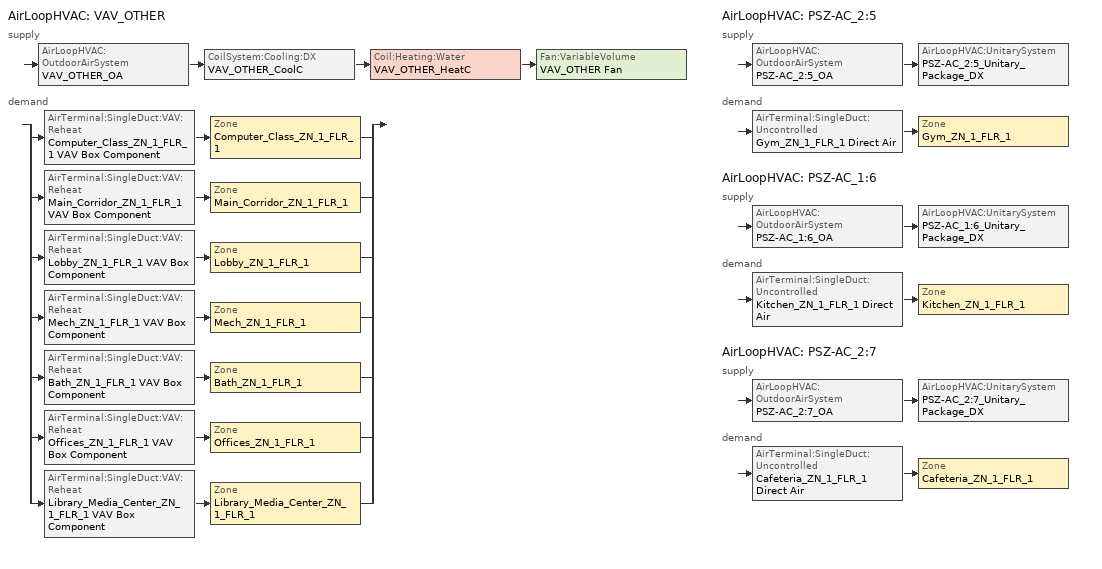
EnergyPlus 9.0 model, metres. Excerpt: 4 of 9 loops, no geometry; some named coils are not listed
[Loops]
AirLoopHVAC 'VAV_OTHER'
 supply: AirLoopHVAC:OutdoorAirSystem 'VAV_OTHER_OA' > CoilSystem:Cooling:DX 'VAV_OTHER_CoolC' > Coil:Heating:Water 'VAV_OTHER_HeatC' > Fan:VariableVolume 'VAV_OTHER Fan'
 demand: split
  | AirTerminal:SingleDuct:VAV:Reheat 'Computer_Class_ZN_1_FLR_1 VAV Box Component' > Zone 'Computer_Class_ZN_1_FLR_1'
  | AirTerminal:SingleDuct:VAV:Reheat 'Main_Corridor_ZN_1_FLR_1 VAV Box Component' > Zone 'Main_Corridor_ZN_1_FLR_1'
  | AirTerminal:SingleDuct:VAV:Reheat 'Lobby_ZN_1_FLR_1 VAV Box Component' > Zone 'Lobby_ZN_1_FLR_1'
  | AirTerminal:SingleDuct:VAV:Reheat 'Mech_ZN_1_FLR_1 VAV Box Component' > Zone 'Mech_ZN_1_FLR_1'
  | AirTerminal:SingleDuct:VAV:Reheat 'Bath_ZN_1_FLR_1 VAV Box Component' > Zone 'Bath_ZN_1_FLR_1'
  | AirTerminal:SingleDuct:VAV:Reheat 'Offices_ZN_1_FLR_1 VAV Box Component' > Zone 'Offices_ZN_1_FLR_1'
  | AirTerminal:SingleDuct:VAV:Reheat 'Library_Media_Center_ZN_1_FLR_1 VAV Box Component' > Zone 'Library_Media_Center_ZN_1_FLR_1'
AirLoopHVAC 'PSZ-AC_2:5'
 supply: AirLoopHVAC:OutdoorAirSystem 'PSZ-AC_2:5_OA' > AirLoopHVAC:UnitarySystem 'PSZ-AC_2:5_Unitary_Package_DX'
 demand: AirTerminal:SingleDuct:Uncontrolled 'Gym_ZN_1_FLR_1 Direct Air' > Zone 'Gym_ZN_1_FLR_1'
AirLoopHVAC 'PSZ-AC_1:6'
 supply: AirLoopHVAC:OutdoorAirSystem 'PSZ-AC_1:6_OA' > AirLoopHVAC:UnitarySystem 'PSZ-AC_1:6_Unitary_Package_DX'
 demand: AirTerminal:SingleDuct:Uncontrolled 'Kitchen_ZN_1_FLR_1 Direct Air' > Zone 'Kitchen_ZN_1_FLR_1'
AirLoopHVAC 'PSZ-AC_2:7'
 supply: AirLoopHVAC:OutdoorAirSystem 'PSZ-AC_2:7_OA' > AirLoopHVAC:UnitarySystem 'PSZ-AC_2:7_Unitary_Package_DX'
 demand: AirTerminal:SingleDuct:Uncontrolled 'Cafeteria_ZN_1_FLR_1 Direct Air' > Zone 'Cafeteria_ZN_1_FLR_1'
[Sizing:Zone] Zone Cooling Design Supply Air Temperature Input Method=SupplyAirTemperature; Zone Cooling Design Supply Air Temperature {C}=12.8; Zone Heating Design Supply Air Temperature Input Method=SupplyAirTemperature; Zone Heating Design Supply Air Temperature {C}=40; Zone Cooling Design Supply Air Humidity Ratio {kgWater/kgDryAir}=0.0085; Zone Heating Design Supply Air Humidity Ratio {kgWater/kgDryAir}=0.008; Cooling Design Air Flow Rate {m3/s}=0; Cooling Minimum Air Flow Fraction=0; Heating Design Air Flow Method=DesignDay; Heating Design Air Flow Rate {m3/s}=0
Name | Design Specification Outdoor Air Object | Cooling Design Air Flow Method | Cooling Minimum Air Flow {m3/s} | Design Specification Zone Air Distribution Object
Computer_Class_ZN_1_FLR_1 | SZ DSOA Computer_Class_ZN_1_FLR_1 | DesignDay | 0 | VAV_Zone_AirDistribution
Main_Corridor_ZN_1_FLR_1 | SZ DSOA Main_Corridor_ZN_1_FLR_1 | DesignDay | 0 | VAV_Zone_AirDistribution
Lobby_ZN_1_FLR_1 | SZ DSOA Lobby_ZN_1_FLR_1 | DesignDay | 0 | VAV_Zone_AirDistribution
Mech_ZN_1_FLR_1 | SZ DSOA Mech_ZN_1_FLR_1 | DesignDay | 0 | VAV_Zone_AirDistribution
Bath_ZN_1_FLR_1 | SZ DSOA Bath_ZN_1_FLR_1 | DesignDayWithLimit | 0 | VAV_Zone_AirDistribution
Offices_ZN_1_FLR_1 | SZ DSOA Offices_ZN_1_FLR_1 | DesignDay | 0 | VAV_Zone_AirDistribution
Gym_ZN_1_FLR_1 | SZ DSOA Gym_ZN_1_FLR_1 | DesignDay | 0
Kitchen_ZN_1_FLR_1 | SZ DSOA Kitchen_ZN_1_FLR_1 | DesignDayWithLimit | 0.197746
Cafeteria_ZN_1_FLR_1 | SZ DSOA Cafeteria_ZN_1_FLR_1 | DesignDay | 0
Library_Media_Center_ZN_1_FLR_1 | SZ DSOA Library_Media_Center_ZN_1_FLR_1 | DesignDay | 0 | VAV_Zone_AirDistribution
[DesignSpecification:OutdoorAir]
Name | Outdoor Air Method | Outdoor Air Flow per Zone Floor Area {m3/s-m2} | Outdoor Air Flow per Zone {m3/s} | Outdoor Air Flow per Person {m3/s-person}
SZ DSOA Computer_Class_ZN_1_FLR_1 | Flow/Area | 0.00187948
SZ DSOA Main_Corridor_ZN_1_FLR_1; SZ DSOA Lobby_ZN_1_FLR_1 | Flow/Area | 0.000304781
SZ DSOA Mech_ZN_1_FLR_1 | Flow/Area | 0
SZ DSOA Bath_ZN_1_FLR_1 | Flow/zone
SZ DSOA Offices_ZN_1_FLR_1 | Flow/Area | 0.000431773
SZ DSOA Gym_ZN_1_FLR_1 | Flow/Area | 0.00152391
SZ DSOA Kitchen_ZN_1_FLR_1 | Maximum | 0.00117818 | 0.197746
SZ DSOA Cafeteria_ZN_1_FLR_1 | Flow/Area | 0.0047241
SZ DSOA Library_Media_Center_ZN_1_FLR_1 | Flow/Area | 0.000863546
CM DSOA Computer_Class_ZN_1_FLR_1 | Sum | 0.00187948 |  | 1e-08
CM DSOA Main_Corridor_ZN_1_FLR_1; CM DSOA Lobby_ZN_1_FLR_1 | Sum | 0.000304781 |  | 1e-08
CM DSOA Mech_ZN_1_FLR_1 | Sum | 0 |  | 1e-08
CM DSOA Bath_ZN_1_FLR_1 | Sum |  |  | 1e-08
CM DSOA Offices_ZN_1_FLR_1 | Sum | 0.000431773 |  | 1e-08
CM DSOA Library_Media_Center_ZN_1_FLR_1 | Sum | 0.000863546 |  | 1e-08
[Fan:ZoneExhaust]
Name | Availability Schedule | Fan Total Efficiency | Pressure Rise {Pa} | Maximum Flow Rate {m3/s} | Balanced Exhaust Fraction Schedule
Bath_ZN_1_FLR_1 Exhaust Fan | Hours_of_operation | 0.385 | 125 | 0.283168 | Bath_ZN_1_FLR_1 Exhaust Fan Balanced Exhaust Fraction Schedule
Kitchen_ZN_1_FLR_1 Exhaust Fan | Kitchen_Exhaust_SCH | 0.385 | 125 | 2.12376 | Kitchen Exhaust Fan Balanced Exhaust Fraction Schedule
Gym_ZN_1_FLR_1 Dummy Exhaust Fan | Kitchen_Exhaust_SCH | 1 | 0 | 0.544155
Cafeteria_ZN_1_FLR_1 Dummy Exhaust Fan | Kitchen_Exhaust_SCH | 1 | 0 | 1.38186
Library_Media_Center_ZN_1_FLR_1 Dummy Exhaust Fan | Hours_of_operation | 1 | 0 | 0.283168
[DesignSpecification:ZoneAirDistribution] Zone Air Distribution Effectiveness in Cooling Mode=1; Zone Air Distribution Effectiveness in Heating Mode=1
Name | Minimum Zone Ventilation Efficiency
VAV_Zone_AirDistribution | 0.6
CM DSZAD Computer_Class_ZN_1_FLR_1; CM DSZAD Main_Corridor_ZN_1_FLR_1; CM DSZAD Lobby_ZN_1_FLR_1; CM DSZAD Mech_ZN_1_FLR_1; CM DSZAD Bath_ZN_1_FLR_1; CM DSZAD Offices_ZN_1_FLR_1; CM DSZAD Library_Media_Center_ZN_1_FLR_1
[Sizing:System] Type of Load to Size On=Sensible; Preheat Design Temperature {C}=7; Preheat Design Humidity Ratio {kgWater/kgDryAir}=0.008; Precool Design Temperature {C}=12.8; Precool Design Humidity Ratio {kgWater/kgDryAir}=0.008; Central Cooling Design Supply Air Temperature {C}=12.8; 100% Outdoor Air in Cooling=No; 100% Outdoor Air in Heating=No; Central Cooling Design Supply Air Humidity Ratio {kgWater/kgDryAir}=0.0085; Central Heating Design Supply Air Humidity Ratio {kgWater/kgDryAir}=0.008; Cooling Supply Air Flow Rate Method=DesignDay; Cooling Supply Air Flow Rate {m3/s}=0; Heating Supply Air Flow Rate Method=DesignDay; Heating Supply Air Flow Rate {m3/s}=0; System Outdoor Air Method=ZoneSum
Name | Design Outdoor Air Flow Rate {m3/s} | Central Heating Maximum System Air Flow Ratio | Central Heating Design Supply Air Temperature {C} | Type of Zone Sum to Use | Minimum System Air Flow Ratio | Sizing Option | Zone Maximum Outdoor Air Fraction | Cooling Design Capacity Method | Cooling Design Capacity {W} | Heating Design Capacity Method | Heating Design Capacity {W} | Central Cooling Capacity Control Method
VAV_OTHER | 1.4106 | 0.3 | 12.8 | Coincident
PSZ-AC_2:5; PSZ-AC_1:6; PSZ-AC_2:7 | AUTOSIZE |  | 40 |  | 1 | Coincident | 1 | CoolingDesignCapacity | autosize | HeatingDesignCapacity | autosize | OnOff
[ZoneControl:Thermostat] Control Type Schedule=Dual Zone Control Type Sched
Name | Zone or ZoneList | Control 1
Computer_Class_ZN_1_FLR_1 Thermostat | Computer_Class_ZN_1_FLR_1 | Computer_Class_ZN_1_FLR_1 DualSPSched
Main_Corridor_ZN_1_FLR_1 Thermostat | Main_Corridor_ZN_1_FLR_1 | Main_Corridor_ZN_1_FLR_1 DualSPSched
Lobby_ZN_1_FLR_1 Thermostat | Lobby_ZN_1_FLR_1 | Lobby_ZN_1_FLR_1 DualSPSched
Mech_ZN_1_FLR_1 Thermostat | Mech_ZN_1_FLR_1 | Mech_ZN_1_FLR_1 DualSPSched
Bath_ZN_1_FLR_1 Thermostat | Bath_ZN_1_FLR_1 | Bath_ZN_1_FLR_1 DualSPSched
Offices_ZN_1_FLR_1 Thermostat | Offices_ZN_1_FLR_1 | Offices_ZN_1_FLR_1 DualSPSched
Gym_ZN_1_FLR_1 Thermostat | Gym_ZN_1_FLR_1 | Gym_ZN_1_FLR_1 DualSPSched
Kitchen_ZN_1_FLR_1 Thermostat | Kitchen_ZN_1_FLR_1 | Kitchen_ZN_1_FLR_1 DualSPSched
Cafeteria_ZN_1_FLR_1 Thermostat | Cafeteria_ZN_1_FLR_1 | Cafeteria_ZN_1_FLR_1 DualSPSched
Library_Media_Center_ZN_1_FLR_1 Thermostat | Library_Media_Center_ZN_1_FLR_1 | Library_Media_Center_ZN_1_FLR_1 DualSPSched
[ThermostatSetpoint:DualSetpoint]
Name | Heating Setpoint Temperature Schedule | Cooling Setpoint Temperature Schedule
Computer_Class_ZN_1_FLR_1 DualSPSched; Main_Corridor_ZN_1_FLR_1 DualSPSched; Lobby_ZN_1_FLR_1 DualSPSched; Library_Media_Center_ZN_1_FLR_1 DualSPSched | HTGSETP_SCH_YES_OPTIMUM | CLGSETP_SCH_YES_OPTIMUM
Mech_ZN_1_FLR_1 DualSPSched; Bath_ZN_1_FLR_1 DualSPSched | HTGSETP_SCH_Setback | CLGSETP_SCH_setup
Offices_ZN_1_FLR_1 DualSPSched | HTGSETP_SCH_YES_OPTIMUM_w_SB | CLGSETP_SCH_YES_OPTIMUM_w_SB
Gym_ZN_1_FLR_1 DualSPSched; Kitchen_ZN_1_FLR_1 DualSPSched; Cafeteria_ZN_1_FLR_1 DualSPSched | HTGSETP_SCH_NO_OPTIMUM | CLGSETP_SCH_NO_OPTIMUM
[AirTerminal:SingleDuct:Uncontrolled] Availability Schedule=ALWAYS_ON; Maximum Air Flow Rate {m3/s}=AUTOSIZE
Gym_ZN_1_FLR_1 Direct Air; Kitchen_ZN_1_FLR_1 Direct Air; Cafeteria_ZN_1_FLR_1 Direct Air
[AirTerminal:SingleDuct:VAV:Reheat] Availability Schedule=ALWAYS_ON; Maximum Air Flow Rate {m3/s}=AUTOSIZE; Maximum Hot Water or Steam Flow Rate {m3/s}=AUTOSIZE; Minimum Hot Water or Steam Flow Rate {m3/s}=0; Convergence Tolerance=0.001; Damper Heating Action=ReverseWithLimits; Maximum Flow Fraction During Reheat=0.5; Maximum Reheat Air Temperature {C}=40
Name | Zone Minimum Air Flow Input Method | Constant Minimum Air Flow Fraction | Reheat Coil | Minimum Air Flow Fraction Schedule
Computer_Class_ZN_1_FLR_1 VAV Box Component | Constant | 1 | Computer_Class_ZN_1_FLR_1 VAV Box Reheat Coil
Main_Corridor_ZN_1_FLR_1 VAV Box Component | Constant | 0.439 | Main_Corridor_ZN_1_FLR_1 VAV Box Reheat Coil
Lobby_ZN_1_FLR_1 VAV Box Component | Constant | 0.321 | Lobby_ZN_1_FLR_1 VAV Box Reheat Coil
Mech_ZN_1_FLR_1 VAV Box Component | Constant | 0.01 | Mech_ZN_1_FLR_1 VAV Box Reheat Coil
Bath_ZN_1_FLR_1 VAV Box Component | Constant | 0.01 | Bath_ZN_1_FLR_1 VAV Box Reheat Coil
Offices_ZN_1_FLR_1 VAV Box Component | Scheduled |  | Offices_ZN_1_FLR_1 VAV Box Reheat Coil | Offices_ZN_1_FLR_1_MDP_Sch
Library_Media_Center_ZN_1_FLR_1 VAV Box Component | Constant | 0.667 | Library_Media_Center_ZN_1_FLR_1 VAV Box Reheat Coil
[Zone equipment]
Computer_Class_ZN_1_FLR_1: Computer_Class_ZN_1_FLR_1 VAV Box Component
Main_Corridor_ZN_1_FLR_1: Main_Corridor_ZN_1_FLR_1 VAV Box Component
Lobby_ZN_1_FLR_1: Lobby_ZN_1_FLR_1 VAV Box Component
Mech_ZN_1_FLR_1: Mech_ZN_1_FLR_1 VAV Box Component
Bath_ZN_1_FLR_1: Bath_ZN_1_FLR_1 Exhaust Fan, Bath_ZN_1_FLR_1 VAV Box Component
Offices_ZN_1_FLR_1: Offices_ZN_1_FLR_1 VAV Box Component
Gym_ZN_1_FLR_1: Gym_ZN_1_FLR_1 Dummy Exhaust Fan, Gym_ZN_1_FLR_1 Direct Air
Kitchen_ZN_1_FLR_1: Kitchen_ZN_1_FLR_1 Exhaust Fan, Kitchen_ZN_1_FLR_1 Direct Air
Cafeteria_ZN_1_FLR_1: Cafeteria_ZN_1_FLR_1 Dummy Exhaust Fan, Cafeteria_ZN_1_FLR_1 Direct Air
Library_Media_Center_ZN_1_FLR_1: Library_Media_Center_ZN_1_FLR_1 Dummy Exhaust Fan, Library_Media_Center_ZN_1_FLR_1 VAV Box Component
[Fan:VariableVolume]
VAV_OTHER Fan: Availability Schedule=HVACOperationSchd; Fan Total Efficiency=0.6006; Pressure Rise {Pa}=1389.42; Maximum Flow Rate {m3/s}=AUTOSIZE; Fan Power Minimum Flow Rate Input Method=Fraction; Fan Power Minimum Flow Fraction=0.25; Motor Efficiency=0.924; Motor In Airstream Fraction=1; Fan Power Coefficient 1=0.0408; Fan Power Coefficient 2=0.088; Fan Power Coefficient 3=-0.0729; Fan Power Coefficient 4=0.9437; Fan Power Coefficient 5=0
[Fan:SystemModel]
PSZ-AC_2:5_addAQ_Unitary_Package_fan: HVACOperationSchd, AUTOSIZE, Discrete, 1, 622.5, 0.865, 1, AUTOSIZE, TotalEfficiencyAndPressure, 0.56225, 622.5, 1, 1, 1
PSZ-AC_1:6_addAQ_Unitary_Package_fan: HVACOperationSchd, AUTOSIZE, Discrete, 1, 622.5, 0.865, 1, AUTOSIZE, TotalEfficiencyAndPressure, 0.56225, 622.5, 2, 0.66, 0.4, 1, 1
PSZ-AC_2:7_addAQ_Unitary_Package_fan: HVACOperationSchd, AUTOSIZE, Discrete, 1, 622.5, 0.895, 1, AUTOSIZE, TotalEfficiencyAndPressure, 0.58175, 622.5, 2, 0.66, 0.4, 1, 1
[Coil:Cooling:DX:MultiSpeed] Availability Schedule=ALWAYS_ON; Condenser Type=AirCooled; Apply Part Load Fraction to Speeds Greater than 1=No; Apply Latent Degradation to Speeds Greater than 1=No; Maximum Outdoor Dry-Bulb Temperature for Crankcase Heater Operation {C}=10; Basin Heater Setpoint Temperature {C}=2; Fuel Type=Electricity; Number of Speeds=2; Speed 1 Rated Evaporator Fan Power Per Volume Flow Rate {W/(m3/s)}=0; Speed 1 Total Cooling Capacity Function of Temperature Curve=PSZ-AC_Unitary_PackagecoolCapFT; Speed 1 Total Cooling Capacity Function of Flow Fraction Curve=PSZ-AC_Unitary_PackagecoolFFF; Speed 1 Energy Input Ratio Function of Temperature Curve=PSZ-AC_Unitary_PackagecoolEIRFT; Speed 1 Energy Input Ratio Function of Flow Fraction Curve=PSZ-AC_Unitary_PackagecoolEIRFFF; Speed 1 Part Load Fraction Correlation Curve=PSZ-AC_Unitary_PackagecoolPLR; Speed 1 Rated Waste Heat Fraction of Power Input=0.2; Speed 1 Evaporative Condenser Effectiveness=0.9; Speed 2 Rated Evaporator Fan Power Per Volume Flow Rate {W/(m3/s)}=0; Speed 2 Total Cooling Capacity Function of Temperature Curve=PSZ-AC_Unitary_PackagecoolCapFT; Speed 2 Total Cooling Capacity Function of Flow Fraction Curve=PSZ-AC_Unitary_PackagecoolFFF; Speed 2 Energy Input Ratio Function of Temperature Curve=PSZ-AC_Unitary_PackagecoolEIRFT; Speed 2 Energy Input Ratio Function of Flow Fraction Curve=PSZ-AC_Unitary_PackagecoolEIRFFF; Speed 2 Part Load Fraction Correlation Curve=PSZ-AC_Unitary_PackagecoolPLR; Speed 2 Rated Waste Heat Fraction of Power Input=0.2; Speed 2 Evaporative Condenser Effectiveness=0.9
Name | Speed 1 Gross Rated Total Cooling Capacity {W} | Speed 1 Gross Rated Sensible Heat Ratio | Speed 1 Gross Rated Cooling COP {W/W} | Speed 1 Rated Air Flow Rate {m3/s} | Speed 2 Gross Rated Total Cooling Capacity {W} | Speed 2 Gross Rated Sensible Heat Ratio | Speed 2 Gross Rated Cooling COP {W/W} | Speed 2 Rated Air Flow Rate {m3/s}
PSZ-AC_2:5_Unitary_Package_CoolCoil | 8952.965 | 0.67608 | 4.11713 | 0.480713 | 17905.93 | 0.67608 | 4.11713 | 0.72107
PSZ-AC_1:6_Unitary_Package_CoolCoil | 14331.9 | 0.67808 | 3.79883 | 0.775807 | 28663.75 | 0.67808 | 3.79883 | 1.16371
PSZ-AC_2:7_Unitary_Package_CoolCoil | 18476.4 | 0.67608 | 3.79883 | 0.99206 | 36952.89 | 0.67608 | 3.79883 | 1.48809
[Coil:Cooling:DX:TwoSpeed]
VAV_OTHER_CoolC DXCoil: Availability Schedule=ALWAYS_ON; High Speed Gross Rated Total Cooling Capacity {W}Sep 25, 2012: DX_TwoSpeedObject_from_VAV=AUTOSIZE; High Speed Gross Rated Sensible Heat RatioSep 25, 2012: DX_TwoSpeedObject_from_VAV=AUTOSIZE; High Speed Gross Rated Cooling COP {W/W}Sep 25, 2012: DX_TwoSpeedObject_from_VAV=3.39929; High Speed Rated Air Flow Rate {m3/s}Sep 25, 2012: DX_TwoSpeedObject_from_VAV=AUTOSIZE; Total Cooling Capacity Function of Temperature Curve=VAV_OTHER_CoolCLennoxStandard10Ton_TGA120S2B_CapFT; Total Cooling Capacity Function of Flow Fraction Curve=VAV_OTHER_CoolCLennoxStandard10Ton_TGA120S2B_CapFF; Energy Input Ratio Function of Temperature Curve=VAV_OTHER_CoolCLennoxStandard10Ton_TGA120S2B_EIRFT; Energy Input Ratio Function of Flow Fraction Curve=VAV_OTHER_CoolCLennoxStandard10Ton_TGA120S2B_EIRFFF; Part Load Fraction Correlation Curve=VAV_OTHER_CoolCLennoxStandard10Ton_TGA120S2B_PLR; Low Speed Gross Rated Total Cooling Capacity {W}Sep 25, 2012: DX_TwoSpeedObject_from_VAV=AUTOSIZE; Low Speed Gross Rated Sensible Heat RatioSep 25, 2012: DX_TwoSpeedObject_from_VAV=AUTOSIZE; Low Speed Gross Rated Cooling COP {W/W}Sep 25, 2012: DX_TwoSpeedObject_from_VAV=3.39929; Low Speed Rated Air Flow Rate {m3/s}Sep 25, 2012: DX_TwoSpeedObject_from_VAV=AUTOSIZE; Low Speed Total Cooling Capacity Function of Temperature Curve=VAV_OTHER_CoolCLennoxStandard10Ton_TGA120S2B_CapFT; Low Speed Energy Input Ratio Function of Temperature Curve=VAV_OTHER_CoolCLennoxStandard10Ton_TGA120S2B_EIRFT
[Coil:Heating:Water]
VAV_OTHER_HeatC: Availability Schedule=ALWAYS_ON; U-Factor Times Area Value {W/K}=AUTOSIZE; Maximum Water Flow Rate {m3/s}=AUTOSIZE; Performance Input Method=UFactorTimesAreaAndDesignWaterFlowRate; Rated Capacity {W}=AUTOSIZE; Rated Inlet Water Temperature {C}=82.2; Rated Inlet Air Temperature {C}=12.8; Rated Outlet Water Temperature {C}=71.1; Rated Outlet Air Temperature {C}=40
[Coil:Heating:Fuel] Availability Schedule=ALWAYS_ON; Fuel Type=NaturalGas; Nominal Capacity {W}=AUTOSIZE
Name | Burner Efficiency
PSZ-AC_2:5_Unitary_Package_HeatCoil; PSZ-AC_1:6_Unitary_Package_HeatCoil | 0.81
PSZ-AC_2:7_Unitary_Package_HeatCoil | 0.8
[AirLoopHVAC:UnitarySystem] Control Type=Load; Dehumidification Control Type=None; Availability Schedule=ALWAYS_ON; Fan Placement=BlowThrough; Supply Air Fan Operating Mode Schedule=HVACOperationSchd; DX Heating Coil Sizing Ratio=1; Use DOAS DX Cooling Coil=No; Minimum Supply Air Temperature {C}=2; Latent Load Control=SensibleOnlyLoadControl; Cooling Supply Air Flow Rate Method=SupplyAirFlowRate; Cooling Supply Air Flow Rate {m3/s}=AUTOSIZE; Heating Supply Air Flow Rate Method=SupplyAirFlowRate; Heating Supply Air Flow Rate {m3/s}=AUTOSIZE; No Load Supply Air Flow Rate Method=SupplyAirFlowRate; No Load Supply Air Flow Rate {m3/s}=AUTOSIZE; Maximum Supply Air Temperature {C}=AUTOSIZE
Name | Controlling Zone or Thermostat Location | Supply Fan | Heating Coil | Cooling Coil | Design Specification Multispeed Object
PSZ-AC_2:5_Unitary_Package_DX | Gym_ZN_1_FLR_1 | PSZ-AC_2:5_addAQ_Unitary_Package_fan | PSZ-AC_2:5_Unitary_Package_HeatCoil | PSZ-AC_2:5_Unitary_Package_CoolCoil | PSZ-AC_2:5_Unitary_Package_DX_Perf
PSZ-AC_1:6_Unitary_Package_DX | Kitchen_ZN_1_FLR_1 | PSZ-AC_1:6_addAQ_Unitary_Package_fan | PSZ-AC_1:6_Unitary_Package_HeatCoil | PSZ-AC_1:6_Unitary_Package_CoolCoil | PSZ-AC_1:6_Unitary_Package_DX_Perf
PSZ-AC_2:7_Unitary_Package_DX | Cafeteria_ZN_1_FLR_1 | PSZ-AC_2:7_addAQ_Unitary_Package_fan | PSZ-AC_2:7_Unitary_Package_HeatCoil | PSZ-AC_2:7_Unitary_Package_CoolCoil | PSZ-AC_2:7_Unitary_Package_DX_Perf
[UnitarySystemPerformance:Multispeed]
PSZ-AC_2:5_Unitary_Package_DX_Perf: 2, 2, No, 1, 1, 1, 1, 1
PSZ-AC_1:6_Unitary_Package_DX_Perf; PSZ-AC_2:7_Unitary_Package_DX_Perf: 2, 2, No, 0.66, 1, 0.66, 1, 1
[CoilSystem:Cooling:DX]
VAV_OTHER_CoolC: Availability Schedule=ALWAYS_ON; Cooling Coil=VAV_OTHER_CoolC DXCoil
[Controller:WaterCoil]
VAV_OTHER_HeatC_Controller: Control Variable=Temperature; Action=Normal; Actuator Variable=Flow; Controller Convergence Tolerance {deltaC}=0.0001; Maximum Actuated Flow {m3/s}=AUTOSIZE; Minimum Actuated Flow {m3/s}=0
[Controller:OutdoorAir] Maximum Outdoor Air Flow Rate {m3/s}=AUTOSIZE; Economizer Control Type=DifferentialEnthalpy; Economizer Control Action Type=ModulateFlow; Lockout Type=LockoutWithHeating; Minimum Limit Type=FixedMinimum
Name | Minimum Outdoor Air Flow Rate {m3/s}                        !- Minimum Outdoor Air Flow Rate {m3/s} | Minimum Outdoor Air Schedule | Maximum Fraction of Outdoor Air Schedule | Mechanical Ventilation Controller | Heat Recovery Bypass Control Type | Minimum Outdoor Air Flow Rate {m3/s}
VAV_OTHER_OA_Controller | 0 | MinOA_MotorizedDamper_Sched | VAV_OTHER Max OA Fraction | VAV_OTHER_DCV | BypassWhenOAFlowGreaterThanMinimum
PSZ-AC_2:5_OA_Controller; PSZ-AC_2:7_OA_Controller |  | MinOA_MotorizedDamper_Sched |  |  |  | AUTOSIZE
PSZ-AC_1:6_OA_Controller |  | Kitchen_Exhaust_SCH |  |  |  | AUTOSIZE
[AirLoopHVAC] Design Supply Air Flow Rate {m3/s}=AUTOSIZE
VAV_OTHER; PSZ-AC_2:5; PSZ-AC_1:6; PSZ-AC_2:7
[WaterHeater:Mixed]
SHW Booster Water Heater: Tank Volume {m3}=0.0227125; Setpoint Temperature Schedule=Booster Water Setpoint Temp Schedule; Deadband Temperature Difference {deltaC}=2; Maximum Temperature Limit {C}=82.2222; Heater Control Type=Cycle; Heater Maximum Capacity {W}=6000; Heater Minimum Capacity {W}=0; Heater Fuel Type=Electricity; Heater Thermal Efficiency=1; Off Cycle Parasitic Fuel Type=Electricity; Off Cycle Parasitic Heat Fraction to Tank=0; Ambient Temperature Indicator=Zone; Ambient Temperature Zone=KITCHEN_ZN_1_FLR_1; Off Cycle Loss Coefficient to Ambient Temperature {W/K}=1.05316; On Cycle Loss Coefficient to Ambient Temperature {W/K}=1.05316; Peak Use Flow Rate {m3/s}=6.30902e-05; Use Flow Rate Fraction Schedule=BLDG_SWH_SCH; Cold Water Supply Temperature Schedule=Booster Water Inlet Temp Schedule
[SetpointManager:OutdoorAirReset]
VAV_Other SAT setpoint: Control Variable=Temperature; Setpoint at Outdoor Low Temperature {C}=15.6; Outdoor Low Temperature {C}=10; Setpoint at Outdoor High Temperature {C}=12.8; Outdoor High Temperature {C}=21.1; Setpoint Node or NodeList=VAV_Other Supply Equipment Outlet Node
[SetpointManager:SingleZone:Heating] Control Variable=Temperature; Minimum Supply Air Temperature {C}=10; Maximum Supply Air Temperature {C}=50
Name | Control Zone | Setpoint Node or NodeList
SupAirTemp MngrGym_ZN_1_FLR_1 - Htg | Gym_ZN_1_FLR_1 | PSZ-AC_2:5_Unitary_PackageCoolCoil air inlet
SupAirTemp MngrKitchen_ZN_1_FLR_1 - Htg | Kitchen_ZN_1_FLR_1 | PSZ-AC_1:6_Unitary_PackageCoolCoil air inlet
SupAirTemp MngrCafeteria_ZN_1_FLR_1 - Htg | Cafeteria_ZN_1_FLR_1 | PSZ-AC_2:7_Unitary_PackageCoolCoil air inlet
[SetpointManager:SingleZone:Cooling] Control Variable=Temperature; Minimum Supply Air Temperature {C}=10; Maximum Supply Air Temperature {C}=99
Name | Control Zone | Setpoint Node or NodeList
SupAirTemp MngrGym_ZN_1_FLR_1 - Clg | Gym_ZN_1_FLR_1 | PSZ-AC_2:5 Supply Equipment Outlet Node
SupAirTemp MngrKitchen_ZN_1_FLR_1 - Clg | Kitchen_ZN_1_FLR_1 | PSZ-AC_1:6 Supply Equipment Outlet Node
SupAirTemp MngrCafeteria_ZN_1_FLR_1 - Clg | Cafeteria_ZN_1_FLR_1 | PSZ-AC_2:7 Supply Equipment Outlet Node
[SetpointManager:MixedAir] Control Variable=Temperature
Name | Setpoint Node or NodeList
VAV_OTHER_CoolC SAT Manager | VAV_OTHER_CoolC-VAV_OTHER_HeatCNode
VAV_OTHER_HeatC SAT Manager | VAV_OTHER_HeatC-VAV_OTHER FanNode
VAV_OTHER_OAMixed Air Temp Manager | VAV_OTHER_OA-VAV_OTHER_CoolCNode
PSZ-AC_2:5_OAMixed Air Temp Manager | PSZ-AC_2:5_OA-PSZ-AC_2:5_Unitary_PackageNode
PSZ-AC_1:6_OAMixed Air Temp Manager | PSZ-AC_1:6_OA-PSZ-AC_1:6_Unitary_PackageNode
PSZ-AC_2:7_OAMixed Air Temp Manager | PSZ-AC_2:7_OA-PSZ-AC_2:7_Unitary_PackageNode
[SetpointManager:OutdoorAirPretreat]
VAV_OTHER Heat Exhchanger Supply Air Temp Manager: Control Variable=Temperature; Minimum Setpoint Temperature {C}=-99; Maximum Setpoint Temperature {C}=99; Minimum Setpoint Humidity Ratio {kgWater/kgDryAir}=0.00001; Maximum Setpoint Humidity Ratio {kgWater/kgDryAir}=1; Setpoint Node or NodeList=VAV_OTHER Heat Recovery Outlet Node
[HeatExchanger:AirToAir:SensibleAndLatent]
VAV_OTHER OA Heat Recovery: Availability Schedule=Always_On; Nominal Supply Air Flow Rate {m3/s}=AUTOSIZE; Sensible Effectiveness at 100% Heating Air Flow=0.7; Latent Effectiveness at 100% Heating Air Flow=0.6; Sensible Effectiveness at 75% Heating Air Flow=0.7; Latent Effectiveness at 75% Heating Air Flow=0.6; Sensible Effectiveness at 100% Cooling Air Flow=0.75; Latent Effectiveness at 100% Cooling Air Flow=0.6; Sensible Effectiveness at 75% Cooling Air Flow=0.75; Latent Effectiveness at 75% Cooling Air Flow=0.6; Nominal Electric Power {W}=1062.11; Supply Air Outlet Temperature Control=Yes; Heat Exchanger Type=Rotary; Frost Control Type=ExhaustOnly; Threshold Temperature {C}=-23.3; Initial Defrost Time Fraction=0.167; Rate of Defrost Time Fraction Increase {1/K}=1.44
[Refrigeration:Case] Availability Schedule=ALWAYS_ON; Zone=Kitchen_ZN_1_FLR_1; Rated Ambient Temperature {C}=23.88; Rated Ambient Relative Humidity {percent}=55; Rated Total Cooling Capacity per Unit Length {W/m}=734; Case Length {m}=3.66; Latent Case Credit Curve Type=CaseTemperatureMethod; Standard Case Lighting Power per Unit Length {W/m}=33; Case Lighting Schedule=walkin_occ_lght_sch; Fraction of Lighting Energy to Case=1; Case Anti-Sweat Heater Power per Unit Length {W/m}=0; Minimum Anti-Sweat Heater Power per Unit Length {W/m}=0; Anti-Sweat Heater Control Type=None; Humidity at Zero Anti-Sweat Heater Energy {percent}=0; Case Height {m}=0; Defrost Energy Correction Curve Type=None
Name | Rated Latent Heat Ratio | Rated Runtime Fraction | Case Operating Temperature {C} | Latent Case Credit Curve | Standard Case Fan Power per Unit Length {W/m} | Operating Case Fan Power per Unit Length {W/m} | Fraction of Anti-Sweat Heater Energy to Case | Case Defrost Power per Unit Length {W/m} | Case Defrost Type | Case Defrost Schedule | Case Defrost Drip-Down Schedule | Under Case HVAC Return Air Fraction | Refrigerated Case Restocking Schedule | Case Credit Fraction Schedule
Kitchen_ZN_1_FLR_1_Case:1_WALKINFREEZER | 0.1 | 0.4 | -23 | Kitchen_ZN_1_FLR_1_Case:1_WALKINFREEZERSingleShelfHorizontal_LatentEnergyMult | 19.5143 | 19.5143 | 0 | 547 | ELECTRIC | Kitchen_ZN_1_FLR_1_Case:1_WALKINFREEZER_CaseDefrost2aDaySched | Kitchen_ZN_1_FLR_1_Case:1_WALKINFREEZER_CaseDripDown2aDaySched | 0 | Kitchen_ZN_1_FLR_1_Case:1_WALKINFREEZER_WalkInStockingSched | Kitchen_ZN_1_FLR_1_Case:1_WALKINFREEZER_CaseCreditReduxSched
Kitchen_ZN_1_FLR_1_Case:2_SELFCONTAINEDDISPLAYCASE | 0.08 | 0.85 | 2 | Kitchen_ZN_1_FLR_1_Case:2_SELFCONTAINEDDISPLAYCASEMultiShelfVertical_LatentEnergyMult | 15.7143 | 15.7143 | 0.2 | 0 | NONE |  |  | 0.05 | Kitchen_ZN_1_FLR_1_Case:2_SELFCONTAINEDDISPLAYCASE_CaseStockingSched
[Refrigeration:CaseAndWalkInList]
Name | Case or WalkIn 1
RACK1CaseList | Kitchen_ZN_1_FLR_1_Case:1_WALKINFREEZER
RACK2CaseList | Kitchen_ZN_1_FLR_1_Case:2_SELFCONTAINEDDISPLAYCASE
[Controller:MechanicalVentilation]
VAV_OTHER_DCV: MinOA_Sched, Yes, VentilationRateProcedure, Computer_Class_ZN_1_FLR_1, CM DSOA Computer_Class_ZN_1_FLR_1, CM DSZAD Computer_Class_ZN_1_FLR_1, Main_Corridor_ZN_1_FLR_1, CM DSOA Main_Corridor_ZN_1_FLR_1, CM DSZAD Main_Corridor_ZN_1_FLR_1, Lobby_ZN_1_FLR_1, CM DSOA Lobby_ZN_1_FLR_1, CM DSZAD Lobby_ZN_1_FLR_1, Mech_ZN_1_FLR_1, CM DSOA Mech_ZN_1_FLR_1, CM DSZAD Mech_ZN_1_FLR_1, Bath_ZN_1_FLR_1, CM DSOA Bath_ZN_1_FLR_1, CM DSZAD Bath_ZN_1_FLR_1, Offices_ZN_1_FLR_1, CM DSOA Offices_ZN_1_FLR_1, CM DSZAD Offices_ZN_1_FLR_1, Library_Media_Center_ZN_1_FLR_1, CM DSOA Library_Media_Center_ZN_1_FLR_1, CM DSZAD Library_Media_Center_ZN_1_FLR_1
[EnergyManagementSystem:Sensor]
Name | Output:Variable or Output:Meter Index Key | Output:Variable or Output:Meter
cPCLZN_1_FLR_1_LSr | Computer_Class_ZN_1_FLR_1 | Zone Lights Electric Power
cPCLZN_1_FLR_1_OSr | Computer_Class_ZN_1_FLR_1 | People Occupant Count
Main_Corridor_ZN_1_FLR_1_LSr | Main_Corridor_ZN_1_FLR_1 | Zone Lights Electric Power
Lobby_ZN_1_FLR_1_LSr | Lobby_ZN_1_FLR_1 | Zone Lights Electric Power
Mech_ZN_1_FLR_1_LSr | Mech_ZN_1_FLR_1 | Zone Lights Electric Power
Bath_ZN_1_FLR_1_LSr | Bath_ZN_1_FLR_1 | Zone Lights Electric Power
Offices_ZN_1_FLR_1_LSr | Offices_ZN_1_FLR_1 | Zone Lights Electric Power
Offices_ZN_1_FLR_1_OSr | Offices_ZN_1_FLR_1 | People Occupant Count
Gym_ZN_1_FLR_1_LSr | Gym_ZN_1_FLR_1 | Zone Lights Electric Power
Gym_ZN_1_FLR_1_OSr | Gym_ZN_1_FLR_1 | People Occupant Count
Kitchen_ZN_1_FLR_1_LSr | Kitchen_ZN_1_FLR_1 | Zone Lights Electric Power
Kitchen_ZN_1_FLR_1_OSr | Kitchen_ZN_1_FLR_1 | People Occupant Count
Cafeteria_ZN_1_FLR_1_LSr | Cafeteria_ZN_1_FLR_1 | Zone Lights Electric Power
Cafeteria_ZN_1_FLR_1_OSr | Cafeteria_ZN_1_FLR_1 | People Occupant Count
LMC_ZN_1_FLR_1_LSr | Library_Media_Center_ZN_1_FLR_1 | Zone Lights Electric Power
LMC_ZN_1_FLR_1_OSr | Library_Media_Center_ZN_1_FLR_1 | People Occupant Count
VAV_OTHER_OA_VRP | VAV_OTHER | Air System Outdoor Air Mechanical Ventilation Requested Mass Flow Rate
VAV_OTHER_OA | VAV_OTHER | Air System Outdoor Air Mass Flow Rate
VAV_OTHER_SUPPLY_FLOW | VAV_OTHER_OA-VAV_OTHER_CoolCNode | System Node Standard Density Volume Flow Rate
[EnergyManagementSystem:Program]
SET_mCl2_Pod_3_ZN_1_FLR_1_Light_EMS_Program: SET mCl2_Pod_3_ZN_1_FLR_1_LSr_IP=0.093*mCl2_Pod_3_ZN_1_FLR_1_LSr/mCl2_Pod_3_ZN_1_FLR_1_Area; IF (mCl2_Pod_3_ZN_1_FLR_1_OSr <= 0) && (mCl2_Pod_3_ZN_1_FLR_1_LSr_IP >= 0.02); SET mCl2_Pod_3_ZN_1_FLR_1_LAr = 0.02*mCl2_Pod_3_ZN_1_FLR_1_Area/0.09290304; ELSE; SET mCl2_Pod_3_ZN_1_FLR_1_LAr = NULL; ENDIF
SET_cPCLZN_1_FLR_1_Light_EMS_Program: SET cPCLZN_1_FLR_1_LSr_IP=0.093*cPCLZN_1_FLR_1_LSr/cPCLZN_1_FLR_1_Area; IF (cPCLZN_1_FLR_1_OSr <= 0) && (cPCLZN_1_FLR_1_LSr_IP >= 0.02); SET cPCLZN_1_FLR_1_LAr = 0.02*cPCLZN_1_FLR_1_Area/0.09290304; ELSE; SET cPCLZN_1_FLR_1_LAr = NULL; ENDIF
SET_Main_Corridor_ZN_1_FLR_1_Light_EMS_Program: SET Main_Corridor_ZN_1_FLR_1_LSr_IP=0.093*Main_Corridor_ZN_1_FLR_1_LSr/Main_Corridor_ZN_1_FLR_1_Area; IF (Main_Corridor_ZN_1_FLR_1_OSr <= 0) && (Main_Corridor_ZN_1_FLR_1_LSr_IP >= 0.02); SET Main_Corridor_ZN_1_FLR_1_LAr = 0.02*Main_Corridor_ZN_1_FLR_1_Area/0.09290304; ELSE; SET Main_Corridor_ZN_1_FLR_1_LAr = NULL; ENDIF
SET_Lobby_ZN_1_FLR_1_Light_EMS_Program: SET Lobby_ZN_1_FLR_1_LSr_IP=0.093*Lobby_ZN_1_FLR_1_LSr/Lobby_ZN_1_FLR_1_Area; IF (Lobby_ZN_1_FLR_1_OSr <= 0) && (Lobby_ZN_1_FLR_1_LSr_IP >= 0.02); SET Lobby_ZN_1_FLR_1_LAr = 0.02*Lobby_ZN_1_FLR_1_Area/0.09290304; ELSE; SET Lobby_ZN_1_FLR_1_LAr = NULL; ENDIF
SET_Mech_ZN_1_FLR_1_Light_EMS_Program: SET Mech_ZN_1_FLR_1_LSr_IP=0.093*Mech_ZN_1_FLR_1_LSr/Mech_ZN_1_FLR_1_Area; IF (Mech_ZN_1_FLR_1_OSr <= 0) && (Mech_ZN_1_FLR_1_LSr_IP >= 0.02); SET Mech_ZN_1_FLR_1_LAr = 0.02*Mech_ZN_1_FLR_1_Area/0.09290304; ELSE; SET Mech_ZN_1_FLR_1_LAr = NULL; ENDIF
[EnergyManagementSystem:InternalVariable] Internal Data Type=Zone Floor Area
Name | Internal Data Index Key
cPCLZN_1_FLR_1_Area | Computer_Class_ZN_1_FLR_1
Main_Corridor_ZN_1_FLR_1_Area | Main_Corridor_ZN_1_FLR_1
Lobby_ZN_1_FLR_1_Area | Lobby_ZN_1_FLR_1
Mech_ZN_1_FLR_1_Area | Mech_ZN_1_FLR_1
Bath_ZN_1_FLR_1_Area | Bath_ZN_1_FLR_1
Offices_ZN_1_FLR_1_Area | Offices_ZN_1_FLR_1
Gym_ZN_1_FLR_1_Area | Gym_ZN_1_FLR_1
Kitchen_ZN_1_FLR_1_Area | Kitchen_ZN_1_FLR_1
Cafeteria_ZN_1_FLR_1_Area | Cafeteria_ZN_1_FLR_1
LMC_ZN_1_FLR_1_Area | Library_Media_Center_ZN_1_FLR_1
[Schedule:Compact]
walkin_occ_lght_SCH: Through: 6/30, For: Weekdays, Until: 7:00, 0.1773, Until: 21:00, 0.468, Until: 24:00, 0.1773, For: SummerDesignDay, Until: 24:00, 1, For: WinterDesignDay, Until: 24:00, 0, For: WeekEnds Holidays AllOtherDays, Until: 24:00, 0.1773, Through: 9/1, For: Weekdays, Until: 8:00, 0.1773, Until: 20:00, 0.26, Until: 24:00, 0.1773, For: SummerDesignDay, Until: 24:00, 1, For: WinterDesignDay, Until: 24:00, 0, For: WeekEnds Holidays AllOtherDays, Until: 24:00, 0.1773, Through: 12/31, For: Weekdays, Until: 7:00, 0.1773, Until: 21:00, 0.468, Until: 24:00, 0.1773, For: SummerDesignDay, Until: 24:00, 1, For: WinterDesignDay, Until: 24:00, 0, For: WeekEnds Holidays AllOtherDays, Until: 24:00, 0.1773
Booster Water Inlet Temp Schedule: THROUGH: 12/31, FOR: AllDays, UNTIL: 24:00, 60
Booster Water Setpoint Temp Schedule: THROUGH: 12/31, FOR: AllDays, UNTIL: 24:00, 82.22
BLDG_SWH_SCH: Through: 6/15, For: SummerDesignDay, Until: 07:00, 0.05, Until: 08:00, 0.1, Until: 09:00, 0.34, Until: 10:00, 0.6, Until: 11:00, 0.63, Until: 12:00, 0.72, Until: 13:00, 0.79, Until: 14:00, 0.83, Until: 15:00, 0.61, Until: 16:00, 0.65, Until: 18:00, 0.1, Until: 19:00, 0.19, Until: 20:00, 0.25, Until: 22:00, 0.22, Until: 23:00, 0.12, Until: 24:00, 0.09, For: Weekdays, Until: 07:00, 0, Until: 08:00, 0, Until: 09:00, 0.34, Until: 10:00, 0.6, Until: 11:00, 0.63, Until: 12:00, 0.72, Until: 13:00, 0.79, Until: 14:00, 0.83, Until: 15:00, 0.61, Until: 16:00, 0.65, Until: 18:00, 0.1, Until: 19:00, 0.19, Until: 20:00, 0.25, Until: 22:00, 0, Until: 23:00, 0, Until: 24:00, 0, For: WinterDesignDay, Until: 09:00, 0.03, Until: 13:00, 0.05, Until: 24:00, 0.03, For: Saturday, Until: 09:00, 0, Until: 13:00, 0, Until: 24:00, 0, For: Sunday Holidays AllOtherDays, Until: 08:00, 0, Until: 14:00, 0, Until: 24:00, 0, Through: 9/15, For: SummerDesignDay, Until: 07:00, 0.05, Until: 18:00, 0.1, Until: 19:00, 0.19, Until: 20:00, 0.25, Until: 22:00, 0.22, Until: 23:00, 0.12, Until: 24:00, 0.09, For: Weekdays, Until: 08:00, 0, Until: 18:00, 0.1, Until: 19:00, 0.19, Until: 20:00, 0.25, Until: 22:00, 0, Until: 23:00, 0, Until: 24:00, 0, For: WinterDesignDay, Until: 09:00, 0.03, Until: 13:00, 0.05, Until: 24:00, 0.03, For: Saturday, Until: 09:00, 0, Until: 13:00, 0, Until: 24:00, 0, For: Sunday Holidays AllOtherDays, Until: 08:00, 0, Until: 14:00, 0, Until: 24:00, 0, Through: 12/31, For: SummerDesignDay, Until: 07:00, 0.05, Until: 08:00, 0.1, Until: 09:00, 0.34, Until: 10:00, 0.6, Until: 11:00, 0.63, Until: 12:00, 0.72, Until: 13:00, 0.79, Until: 14:00, 0.83, Until: 15:00, 0.61, Until: 16:00, 0.65, Until: 18:00, 0.1, Until: 19:00, 0.19, Until: 20:00, 0.25, Until: 22:00, 0.22, Until: 23:00, 0.12, Until: 24:00, 0.09, For: Weekdays, Until: 07:00, 0, Until: 08:00, 0, Until: 09:00, 0.34, Until: 10:00, 0.6, Until: 11:00, 0.63, Until: 12:00, 0.72, Until: 13:00, 0.79, Until: 14:00, 0.83, Until: 15:00, 0.61, Until: 16:00, 0.65, Until: 18:00, 0.1, Until: 19:00, 0.19, Until: 20:00, 0.25, Until: 22:00, 0, Until: 23:00, 0, Until: 24:00, 0, For: WinterDesignDay, Until: 09:00, 0.03, Until: 13:00, 0.05, Until: 24:00, 0.03, For: Saturday, Until: 09:00, 0, Until: 13:00, 0, Until: 24:00, 0, For: Sunday Holidays AllOtherDays, Until: 08:00, 0, Until: 14:00, 0, Until: 24:00, 0
ALWAYS_ON; MinOA_Sched: Through: 12/31, For: AllDays, Until: 24:00, 1
Dual Zone Control Type Sched: Through: 12/31, For: AllDays, Until: 24:00, 4
Kitchen_Exhaust_SCH: Through: 6/30, For: Weekdays SummerDesignDay WinterDesignDay, Until: 08:00, 0, Until: 17:00, 1, Until: 24:00, 0, For: WeekEnds  Holidays AllOtherDays, Until: 24:00, 0, Through: 9/1, For: Weekdays SummerDesignDay WinterDesignDay, Until: 08:00, 0, Until: 17:00, 1, Until: 21:00, 1, Until: 24:00, 0, For: WeekEnds Holidays AllOtherDays, Until: 24:00, 0, Through: 12/31, For: Weekdays SummerDesignDay WinterDesignDay, Until: 08:00, 0, Until: 16:00, 1, Until: 21:00, 1, Until: 24:00, 0, For: WeekEnds Holidays AllOtherDays, Until: 24:00, 0
Hours_of_operation; HVACOperationSchd; Bath_ZN_1_FLR_1 Exhaust Fan Balanced Exhaust Fraction Schedule: Through: 12/31, For: Weekdays SummerDesignDay WinterDesignDay, Until: 07:00, 0, Until: 21:00, 1, Until: 24:00, 0, For: WeekEnds Holidays AllOtherDays, Until: 24:00, 0
HTGSETP_SCH_NO_OPTIMUM: Through: 12/31, For: SummerDesignDay, Until: 24:00, 15.6, For: WinterDesignDay, Until: 24:00, 21, For: Weekdays, Until: 06:00, 15.6, Until: 07:00, 21, Until: 08:00, 21, Until: 21:00, 21, Until: 24:00, 15.6, For: WeekEnds Holidays AllOtherDays, Until: 24:00, 15.6
HTGSETP_SCH_YES_OPTIMUM: Through: 12/31, For: SummerDesignDay, Until: 24:00, 15.6, For: WinterDesignDay, Until: 24:00, 21, For: Weekdays, Until: 06:00, 15.6, Until: 07:00, 17.8, Until: 08:00, 20, Until: 21:00, 21, Until: 24:00, 15.6, For: WeekEnds Holidays AllOtherDays, Until: 24:00, 15.6
HTGSETP_SCH_YES_OPTIMUM_w_SB: Through: 6/30, For: Weekdays, Until: 01:00, 15.6, Until: 02:00, 15.6, Until: 03:00, 15.6, Until: 04:00, 15.6, Until: 05:00, 15.6, Until: 06:00, 15.6, Until: 07:00, 17.8, Until: 08:00, 20, Until: 09:00, 21, Until: 10:00, 21, Until: 11:00, 21, Until: 12:00, 21, Until: 13:00, 20.4444, Until: 14:00, 21, Until: 15:00, 20.4444, Until: 16:00, 21, Until: 17:00, 21, Until: 18:00, 21, Until: 19:00, 21, Until: 20:00, 21, Until: 21:00, 21, Until: 22:00, 15.6, Until: 23:00, 15.6, Until: 24:00, 15.6, For: SummerDesignDay, Until: 24:00, 15.6, For: WinterDesignDay, Until: 24:00, 21, For: WeekEnds Holidays AllOtherDays, Until: 24:00, 15.6, Through: 9/1, For: Weekdays, Until: 01:00, 15.6, Until: 02:00, 15.6, Until: 03:00, 15.6, Until: 04:00, 15.6, Until: 05:00, 15.6, Until: 06:00, 15.6, Until: 07:00, 17.8, Until: 08:00, 20, Until: 09:00, 21, Until: 10:00, 21, Until: 11:00, 21, Until: 12:00, 20.4444, Until: 13:00, 21, Until: 14:00, 21, Until: 15:00, 20.4444, Until: 16:00, 21, Until: 17:00, 21, Until: 18:00, 21, Until: 19:00, 21, Until: 20:00, 21, Until: 21:00, 21, Until: 22:00, 15.6, Until: 23:00, 15.6, Until: 24:00, 15.6, For: SummerDesignDay, Until: 24:00, 15.6, For: WinterDesignDay, Until: 24:00, 21, For: WeekEnds Holidays AllOtherDays, Until: 24:00, 15.6, Through: 12/31, For: Weekdays, Until: 01:00, 15.6, Until: 02:00, 15.6, Until: 03:00, 15.6, Until: 04:00, 15.6, Until: 05:00, 15.6, Until: 06:00, 15.6, Until: 07:00, 17.8, Until: 08:00, 20, Until: 09:00, 21, Until: 10:00, 21, Until: 11:00, 21, Until: 12:00, 21, Until: 13:00, 20.4444, Until: 14:00, 21, Until: 15:00, 20.4444, Until: 16:00, 21, Until: 17:00, 21, Until: 18:00, 21, Until: 19:00, 21, Until: 20:00, 21, Until: 21:00, 21, Until: 22:00, 15.6, Until: 23:00, 15.6, Until: 24:00, 15.6, For: SummerDesignDay, Until: 24:00, 15.6, For: WinterDesignDay, Until: 24:00, 21, For: WeekEnds Holidays AllOtherDays, Until: 24:00, 15.6
HTGSETP_SCH_Setback: Through: 12/31, For: SummerDesignDay, Until: 24:00, 15.6, For: WinterDesignDay, Until: 24:00, 21, For: Weekdays, Until: 09:00, 15.6, Until: 21:00, 15.6, Until: 24:00, 15.6, For: WeekEnds Holidays AllOtherDays, Until: 24:00, 15.6
CLGSETP_SCH_NO_OPTIMUM: Through: 12/31, For: SummerDesignDay, Until: 24:00, 24, For: WinterDesignDay, Until: 24:00, 26.7, For: Weekdays, Until: 06:00, 26.7, Until: 07:00, 24, Until: 08:00, 24, Until: 21:00, 24, Until: 24:00, 26.7, For: WeekEnds Holidays AllOtherDays, Until: 24:00, 26.7
CLGSETP_SCH_YES_OPTIMUM: Through: 12/31, For: SummerDesignDay, Until: 24:00, 24, For: WinterDesignDay, Until: 24:00, 26.7, For: Weekdays, Until: 06:00, 26.7, Until: 07:00, 25.6, Until: 08:00, 25, Until: 21:00, 24, Until: 24:00, 26.7, For: WeekEnds Holidays AllOtherDays, Until: 24:00, 26.7
CLGSETP_SCH_Yes_Optimum_w_SB: Through: 6/30, For: Weekdays, Until: 01:00, 26.7, Until: 02:00, 26.7, Until: 03:00, 26.7, Until: 04:00, 26.7, Until: 05:00, 26.7, Until: 06:00, 26.7, Until: 07:00, 25.6, Until: 08:00, 25, Until: 09:00, 24, Until: 10:00, 24, Until: 11:00, 24, Until: 12:00, 24, Until: 13:00, 24.5556, Until: 14:00, 24, Until: 15:00, 24.5556, Until: 16:00, 24, Until: 17:00, 24, Until: 18:00, 24, Until: 19:00, 24, Until: 20:00, 24, Until: 21:00, 24, Until: 22:00, 26.7, Until: 23:00, 26.7, Until: 24:00, 26.7, For: SummerDesignDay, Until: 24:00, 24, For: WinterDesignDay, Until: 24:00, 26.7, For: WeekEnds Holidays AllOtherDays, Until: 24:00, 26.7, Through: 9/1, For: Weekdays, Until: 01:00, 26.7, Until: 02:00, 26.7, Until: 03:00, 26.7, Until: 04:00, 26.7, Until: 05:00, 26.7, Until: 06:00, 26.7, Until: 07:00, 25.6, Until: 08:00, 25, Until: 09:00, 24, Until: 10:00, 24, Until: 11:00, 24, Until: 12:00, 24.5556, Until: 13:00, 24, Until: 14:00, 24, Until: 15:00, 24.5556, Until: 16:00, 24, Until: 17:00, 24, Until: 18:00, 24, Until: 19:00, 24, Until: 20:00, 24, Until: 21:00, 24, Until: 22:00, 26.7, Until: 23:00, 26.7, Until: 24:00, 26.7, For: SummerDesignDay, Until: 24:00, 24, For: WinterDesignDay, Until: 24:00, 26.7, For: WeekEnds Holidays AllOtherDays, Until: 24:00, 26.7, Through: 12/31, For: Weekdays, Until: 01:00, 26.7, Until: 02:00, 26.7, Until: 03:00, 26.7, Until: 04:00, 26.7, Until: 05:00, 26.7, Until: 06:00, 26.7, Until: 07:00, 25.6, Until: 08:00, 25, Until: 09:00, 24, Until: 10:00, 24, Until: 11:00, 24, Until: 12:00, 24, Until: 13:00, 24.5556, Until: 14:00, 24, Until: 15:00, 24.5556, Until: 16:00, 24, Until: 17:00, 24, Until: 18:00, 24, Until: 19:00, 24, Until: 20:00, 24, Until: 21:00, 24, Until: 22:00, 26.7, Until: 23:00, 26.7, Until: 24:00, 26.7, For: SummerDesignDay, Until: 24:00, 24, For: WinterDesignDay, Until: 24:00, 26.7, For: WeekEnds Holidays AllOtherDays, Until: 24:00, 26.7
CLGSETP_SCH_Setup: Through: 12/31, For: SummerDesignDay, Until: 24:00, 24, For: WinterDesignDay, Until: 24:00, 26.7, For: Weekdays, Until: 24:00, 26.7, For: WeekEnds Holidays AllOtherDays, Until: 09:00, 26.7, Until: 19:00, 26.7, Until: 24:00, 26.7
MinOA_MotorizedDamper_Sched: Through: 12/31, For: Weekdays SummerDesignDay WinterDesignDay, Until: 08:00, 0, Until: 21:00, 1, Until: 24:00, 0, For: WeekEnds Holidays AllOtherDays, Until: 24:00, 0
Kitchen_ZN_1_FLR_1_Case:1_WALKINFREEZER_CaseDefrost2aDaySched: Through: 12/31, For:AllDays, Interpolate:Average, Until: 11:00, 0, Until: 11:20, 1, Until: 23:00, 0, Until: 23:20, 1, Until: 24:00, 0
Kitchen_ZN_1_FLR_1_Case:1_WALKINFREEZER_CaseDripDown2aDaySched: Through: 12/31, For:AllDays, Interpolate:Average, Until: 11:00, 0, Until: 11:30, 1, Until: 23:00, 0, Until: 23:30, 1, Until: 24:00, 0
Kitchen_ZN_1_FLR_1_Case:1_WALKINFREEZER_WalkInStockingSched: Through: 12/31, For: Tuesday Friday, Until: 4:00, 0, Until: 5:00, 725, Until: 6:00, 417, Until: 7:00, 290, Until: 24:00, 0, For: AllOtherDays, Until: 4:00, 0, Until: 5:00, 125, Until: 6:00, 117, Until: 7:00, 90, Until: 19:00, 0, Until: 20:00, 125, Until: 21:00, 117, Until: 22:00, 90, Until: 24:00, 0
Kitchen_ZN_1_FLR_1_Case:1_WALKINFREEZER_CaseCreditReduxSched: Through: 12/31, For:AllDays, Interpolate:No, Until: 7:00, 0.2, Until: 21:00, 0.4, Until: 24:00, 0.2
Kitchen_ZN_1_FLR_1_Case:2_SELFCONTAINEDDISPLAYCASE_CaseStockingSched: Through: 12/31, For:AllDays, Until: 6:00, 0, Until: 7:00, 50, Until: 9:00, 70, Until: 10:00, 80, Until: 11:00, 70, Until: 13:00, 50, Until: 14:00, 80, Until: 15:00, 90, Until: 16:00, 80, Until: 24:00, 0
Offices_ZN_1_FLR_1_MDP_Sch: Through: 6/30, For: Weekdays, Until: 01:00, 0.359, Until: 02:00, 0.359, Until: 03:00, 0.359, Until: 04:00, 0.359, Until: 05:00, 0.359, Until: 06:00, 0.359, Until: 07:00, 0.359, Until: 08:00, 0.359, Until: 09:00, 0.359, Until: 10:00, 0.359, Until: 11:00, 0.359, Until: 12:00, 0.359, Until: 13:00, 0, Until: 14:00, 0.359, Until: 15:00, 0, Until: 16:00, 0.359, Until: 17:00, 0.359, Until: 18:00, 0.359, Until: 19:00, 0.359, Until: 20:00, 0.359, Until: 21:00, 0.359, Until: 22:00, 0.359, Until: 23:00, 0.359, Until: 24:00, 0.359, For: AllOtherDays, Until: 24:00, 0.359, Through: 9/1, For: Weekdays, Until: 01:00, 0.359, Until: 02:00, 0.359, Until: 03:00, 0.359, Until: 04:00, 0.359, Until: 05:00, 0.359, Until: 06:00, 0.359, Until: 07:00, 0.359, Until: 08:00, 0.359, Until: 09:00, 0.359, Until: 10:00, 0.359, Until: 11:00, 0.359, Until: 12:00, 0, Until: 13:00, 0.359, Until: 14:00, 0.359, Until: 15:00, 0, Until: 16:00, 0.359, Until: 17:00, 0.359, Until: 18:00, 0.359, Until: 19:00, 0.359, Until: 20:00, 0.359, Until: 21:00, 0.359, Until: 22:00, 0.359, Until: 23:00, 0.359, Until: 24:00, 0.359, For: AllOtherDays, Until: 24:00, 0.359, Through: 12/31, For: Weekdays, Until: 01:00, 0.359, Until: 02:00, 0.359, Until: 03:00, 0.359, Until: 04:00, 0.359, Until: 05:00, 0.359, Until: 06:00, 0.359, Until: 07:00, 0.359, Until: 08:00, 0.359, Until: 09:00, 0.359, Until: 10:00, 0.359, Until: 11:00, 0.359, Until: 12:00, 0.359, Until: 13:00, 0, Until: 14:00, 0.359, Until: 15:00, 0, Until: 16:00, 0.359, Until: 17:00, 0.359, Until: 18:00, 0.359, Until: 19:00, 0.359, Until: 20:00, 0.359, Until: 21:00, 0.359, Until: 22:00, 0.359, Until: 23:00, 0.359, Until: 24:00, 0.359, For: AllOtherDays, Until: 24:00, 0.359
Kitchen Exhaust Fan Balanced Exhaust Fraction Schedule: Through: 6/30, For: Weekdays SummerDesignDay WinterDesignDay, Until: 08:00, 0, Until: 17:00, 0.906889, Until: 24:00, 0, For: WeekEnds  Holidays AllOtherDays, Until: 24:00, 0, Through: 9/1, For: Weekdays SummerDesignDay WinterDesignDay, Until: 08:00, 0, Until: 17:00, 0.906889, Until: 21:00, 0.906889, Until: 24:00, 0, For: WeekEnds Holidays AllOtherDays, Until: 24:00, 0, Through: 12/31, For: Weekdays SummerDesignDay WinterDesignDay, Until: 08:00, 0, Until: 16:00, 0.906889, Until: 21:00, 0.906889, Until: 24:00, 0, For: WeekEnds Holidays AllOtherDays, Until: 24:00, 0
[Schedule:Constant]
VAV_OTHER Max OA Fraction: Hourly Value=1
[Curve:Quadratic]
Name | Coefficient1 Constant | Coefficient2 x | Coefficient3 x**2 | Minimum Value of x | Maximum Value of x
VAV_OTHER_CoolCLennoxStandard10Ton_TGA120S2B_CapFF | 0.77136 | 0.34053 | -0.11088 | 0.75918 | 1.13877
VAV_OTHER_CoolCLennoxStandard10Ton_TGA120S2B_EIRFFF | 1.2055 | -0.32953 | 0.12308 | 0.75918 | 1.13877
VAV_OTHER_CoolCLennoxStandard10Ton_TGA120S2B_PLR | 0.771 | 0.229 | 0 | 0 | 1
PSZ-AC_Unitary_PackagecoolFFF | 0.8 | 0.2 | 0 | 0.5 | 1.5
PSZ-AC_Unitary_PackagecoolEIRFFF | 1.156 | -0.1816 | 0.0256 | 0.5 | 1.5
PSZ-AC_Unitary_PackagecoolPLR | 0.75 | 0.25 | 0 | 0 | 1
[Curve:Cubic] Minimum Value of x=-35; Maximum Value of x=20
Name | Coefficient1 Constant | Coefficient2 x | Coefficient3 x**2 | Coefficient4 x**3
Kitchen_ZN_1_FLR_1_Case:1_WALKINFREEZERSingleShelfHorizontal_LatentEnergyMult | 0.0236 | 0.0006 | 0 | 0
Kitchen_ZN_1_FLR_1_Case:2_SELFCONTAINEDDISPLAYCASEMultiShelfVertical_LatentEnergyMult | 0.0265263 | 0.00107803 | 6.02558e-05 | 1.23732e-06
[Curve:Biquadratic]
Name | Coefficient1 Constant | Coefficient2 x | Coefficient3 x**2 | Coefficient4 y | Coefficient5 y**2 | Coefficient6 x*y | Minimum Value of x | Maximum Value of x | Minimum Value of y | Maximum Value of y
VAV_OTHER_CoolCLennoxStandard10Ton_TGA120S2B_CapFT | 0.42415 | 0.04426 | -0.00042 | 0.00333 | -0.00008 | -0.00021 | 17 | 22 | 29 | 46
VAV_OTHER_CoolCLennoxStandard10Ton_TGA120S2B_EIRFT | 1.23649 | -0.02431 | 0.00057 | -0.01434 | 0.00063 | -0.00038 | 17 | 22 | 29 | 46
PSZ-AC_Unitary_PackagecoolCapFT | 0.766956 | 0.0107756 | -4.14703e-05 | 0.00134961 | -0.000261144 | 0.000457488 | 12.77778 | 23.88889 | 21.11111 | 46.11111
PSZ-AC_Unitary_PackagecoolEIRFT | 0.297145 | 0.0430933 | -0.000748766 | 0.00597727 | 0.000482112 | -0.000956448 | 12.77778 | 23.88889 | 21.11111 | 46.11111
